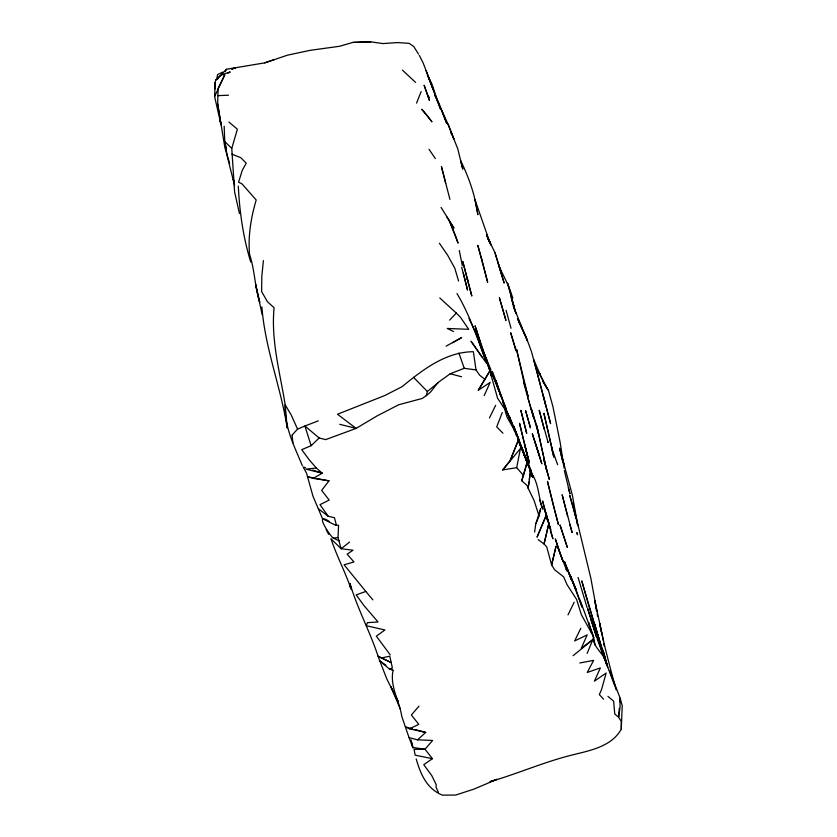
<?xml version="1.0" encoding="UTF-8"?>
<svg xmlns="http://www.w3.org/2000/svg" width="837" height="837" viewBox="0 0 837 837"><rect width="100%" height="100%" fill="white"/><g stroke="black" fill="none" stroke-linecap="round" stroke-linejoin="round"><path stroke-width="1.26" d="M229.662 163.466L224.871 147.657L217.683 103.819L218.112 88.387L224.755 74.901L222.025 74.524L215.747 80.007L217.976 78.762M214.67 89.057L214.795 82.528M217.683 103.819L220.947 124.41L214.617 96.569L215.329 81.116M490.315 781.58C517.517 773.765 543.558 762.183 571.043 755.277C588.945 750.716 611.408 747.002 621.232 729.215L622.247 705.853L620.133 698.152L609.472 670.458M619.317 708.343L618.606 717.246L621.295 721.327L621.316 728.922M619.83 701.971L620.133 698.152L620.008 707.799L618.606 717.246L614.766 714.003L613.605 701.134L607.924 696.363M341.098 548.674L338.033 537.48L338.577 525.238L335.491 525.186L322.58 518.804L312.986 496.278L306.53 473.177L303.151 466.973L305.536 467.747M391.015 668.889L393.055 670.343C389.665 686.424 399.427 700.789 401.77 716.294C405.338 726.914 408.885 737.491 412.955 747.922L411.93 743.13M529.005 482.06L528.147 488.233L534.111 500.568L539.049 515.906L535.889 523.669L540.639 508.708L539.049 515.906M529.34 479.58L530.721 469.693L517.454 436.705L520.76 446.069L513.772 426.106L528.743 466.45L522.926 451.76M534.623 532.06L535.732 524.077M263.414 260.61L261.824 276.137L261.625 291.548L267.432 301.749L274.097 307.744C270.864 340.659 280.06 372.674 285.176 404.805C284.214 426.619 294.216 446.09 302.335 465.654M516.68 467.674L520.415 448.559L502.713 469.944L516.68 467.674L523.512 475.5L521.702 480.7L526.986 485.418L528.147 488.233L530.721 469.693L532.855 476.567L529.225 467.58M214.921 87.843L215.402 85.437M216.626 79.41L217.61 74.598L222.684 72.118M546.08 514.148L550.788 530.051L544.291 508.321L548.873 523.324L544.04 543.987L546.687 546.791L551.625 564.933L554.596 569.756L563.657 576.86L566.931 584.467L576.588 599.407L581.401 614.756L593.255 636.183M548.873 523.324L544.04 543.987L538.17 539.635M239.466 213.581L234.611 192.008L231.765 148.421L237.384 129.201L228.899 122.056M292.155 434.999L297.574 429.13L304.909 426.012L319.169 437.992L325.677 439.624L356.123 428.387L377.152 415.863L398.715 404.752L422.11 398.485L426.295 395.671L427.383 391.475L438.19 382.666M523.512 475.5L527.184 462.118L521.169 447.24M521.702 480.7L527.184 462.118M502.252 412.578L496.697 426.88L502.974 433.221M546.09 515.676L537.113 536.977L546.09 515.676L547.408 519.128M416.554 103.118L421.147 91.568M502.713 469.944L510.131 460.622L518.731 439.195L509.147 416.742L517.057 435.366M587.124 653.415L592.858 639.604L581.296 648.256L587.197 634.885L574.653 640.943L580.815 628.263M510.131 460.622L518.731 439.195L520.415 446.33M484.184 395.577L490.158 382.415L478.293 390.272L490.022 370.707L475.071 325.802L480.312 344.279M214.617 96.569L224.755 74.901M489.457 417.966L495.63 405.328M567.999 614.892L574.172 602.232M498.224 263.822C502.472 275.478 510.141 285.522 511.428 298.213L511.888 299.154L507.588 283.147L512.673 297.648L511.888 299.154L514.922 310.464L511.731 299.374M478.293 390.272L490.022 370.707C479.214 344.97 471.513 317.704 456.981 293.599M225.205 71.448L226.524 69.251L264.691 62.869L287.53 55.158L310.056 50.346L339.571 46.276L352.932 42.405L370.697 41.85L383.011 43.576L397.46 42.582L409.084 43.336L413.74 46.485L418.469 54.06M316.376 478.45L328.993 480.836L321.67 490.409L329.182 500.066L319.985 504.659L328.25 516.272L334.465 517.705L336.286 524.747L335.491 525.186M418.981 706.177L411.365 714.986L418.772 724.34L409.544 728.839L405.432 726.903L412.589 728.849M449.668 320.1L456.301 313.069L460.486 317.296L468.72 329.307L447.261 328.449L453.487 331.515M215.747 80.007L226.524 69.251M313.854 477.969L307.545 476.776L313.247 478.387L322.214 473.177L316.396 468.04L309.575 460.266L301.707 449.668L311.134 445.702L319.169 437.992M409.011 737.617L417.569 739.835L425.709 732.427L414.974 729.508M426.295 395.671L430.595 392.009L437.981 382.593L450.212 373.752L464.232 368.311L476.023 369.912L479.664 375.206L485.219 379.632M476.023 369.912L473.376 351.718C445.608 351.875 422.601 369.902 402.126 386.642L384.842 395.503L337.499 414.242L356.123 428.387L339.77 424.328M573.157 655.653L592.858 639.604M341.193 548.706L349.604 542.031M411.082 739.918L412.787 747.483L424.997 749.241L432.426 758.667L423.773 764.694L431.735 775.543L436.161 784.531L436.129 787.387L438.358 792.221M452.691 342.751L461.626 337.593L446.1 346.152M228.02 73.185L230.248 71.951L222.025 74.524M511.428 298.213L512.673 297.648M318.29 420.854L304.909 426.012L311.134 445.702M381.39 657.966L391.339 662.611L378.083 656.239L379.778 660.843L389.446 669.056L392.396 667.989L389.78 656.208L381.39 657.966L378.083 656.239C369.996 631.506 357.273 608.415 350.044 583.546L351.31 589.677M372.852 599.867L365.811 591.466L356.164 594.887L364.179 605.831L378.031 621.964L367.37 622.676L366.313 625.71L384.926 629.968L376.336 636.172L390.209 654.827M264.691 62.869L274.379 59.584M231.943 69.052L235.417 67.902L231.692 68.979M490.147 781.57L497.094 779.299L473.763 789.176L455.684 795.056L442.365 795.15C426.504 788.548 420.645 774.089 416.188 759.002M579.8 662.988L593.632 660.351L587.26 672.467L600.37 667.926L594.416 681.161L606.176 673.021L601.51 689.667L599.344 694.584L603.55 699.198M329.433 521.566C312.703 510.204 330.72 536.799 333.325 538.118L338.033 537.48M316.396 468.04L305.871 469.107L322.214 473.177L312.682 470.07M217.735 95.648L228.501 95.219M352.932 42.405L370.697 41.85M417.569 739.835L432.624 740.473L424.997 749.241L414.106 749.335L415.142 755.173L432.426 758.667M313.247 478.387L328.993 480.836M409.544 728.839L425.709 732.427M450.212 373.752L461.532 376.765M389.446 669.056L393.055 670.343M231.943 154.165L240.711 157.67L246.245 163.152L242.207 170.434L238.587 182.184L241.977 183.847L256.206 200.001C251.006 217.474 247.951 236.034 249.531 254.291C254.814 269.912 254.71 286.61 259.752 302.293L255.641 284.549L262.211 314.775M333.325 538.118L339.372 540.943M385.909 665.227L379.778 660.843L386.882 679.131L398.109 701.448L390.837 686.675L400.379 709.138M318.395 508.77L328.25 516.272M456.301 313.069L439.791 297.982M402.409 70.078L415.56 82.413M231.765 148.421L224.745 141.516L224.159 126.167M413.488 377.278L427.383 391.475M365.811 591.466L344.112 564.818L353.957 561.951L347.156 554.199L353.015 550.223L341.14 548.716L331.002 538.819C336.516 555.517 344.802 571.064 350.567 587.647L349.876 583.849L350.567 587.647M427.833 95.502L429.318 97.374M481.913 356.928L471.022 341.172L486.391 363.132L476.692 335.135L468.992 318.437M439.404 243.253L447.649 255.243L454.868 268.374L458.55 281.033M429.036 149.321L435.345 158.57M446.498 216.48L453.957 228.103L441.068 207.388M447.994 124.043L453.769 138.775L447.994 124.043L440.932 108.674L446.749 123.562L439.373 104.259L434.706 94.759L440.618 109.333L431.651 83.47L427.435 75.016L434.56 93.074L423.323 63.35L419.295 55.347M537.584 370.257L547.848 389.686L542.753 381.327M537.563 370.404L540.106 374.589L533.671 359.376L550.589 423.564L531.495 351.676L525.866 336.39L517.936 319.546M542.889 381.013L548.528 390.607L552.975 406.813L560.204 442.7L564.065 468.029M326.148 529.528L328.638 534.351M593.025 637.94C593.914 648.968 605.486 654.168 606.773 665.216L601.416 650.035L614.693 685.785M540.106 374.589L539.499 373.344L543.485 381.515M530.878 472.424C539.185 483.409 538.107 497.251 542.899 509.451M488.264 239.068L487.845 237.917L494.981 252.753L504.167 283.073L498.601 265.026M517.454 318.573L522.361 328.815L513.311 305.798L515.99 313.593L511.962 299.824M531.244 473.24L533.2 477.372L521.733 447.565L528.095 465.393M520.645 446.916L524.809 456.134M487.845 237.917L491.078 245.147L486.569 234.883M297.574 429.13L291.234 415.026L285.176 404.805L287.185 427.916C280.887 387.144 264.973 348.265 261.897 306.928M512.443 424.338L505.841 409.513L514.807 431.411M505.025 408.226L510.706 421.283M490.2 243.368L486.611 235.061L490.2 243.368L474.914 199.614L477.864 214.753C475.311 195.837 468.982 177.622 460.612 160.547M576.149 589.991L567.434 569.401L576.149 589.991L582.102 607.191L570.248 575.396L576.149 589.991L570.886 576.986M506.814 410.925L515.268 431.61L507.034 417.14L504.606 408.864L497.586 398.266L486.747 359.805L482.52 349.615L490.932 369.839M500.798 396.466L495.933 380.73L500.223 394.227L506.197 409.105L492.501 371.607M526.965 461.972L528.325 465.341M566.147 569.139L566.858 570.939L560.403 554.24M516.366 435.585L509.409 416.271M518.616 441.549L519.965 445.138M502.566 401.906L504.502 407.033M557.871 547.754L563.071 561.522L555.308 538.913L560.215 553.885M426.085 70.528L432.855 88.586M579.999 599.857L593.674 637.355L595.076 645.118M497.607 386.568L503.1 401.488M597.252 638.976L602.284 652.755M521.461 446.937L526.536 460.81M524.37 454.847L526.525 460.779M531.056 473.585L532.206 476.745L530.355 471.043M552.326 449.772L543.914 413.311L553.843 457.148L551.416 447.251L557.62 464.713M458.917 353.068L464.232 368.311M539.509 499.783L542.376 508.111M516.01 432.29L520.771 446.09M530.219 470.886L532.196 476.64M593.674 637.355L588.557 622.404L591.644 633.159M480.93 345.126L482.049 348.485L476.075 329.38L480.553 343.913M605.005 660.037L587.584 608.436L595.902 635.011M532.175 476.567L525.657 456.95L527.456 462.84M596.216 635.953L596.823 637.825L590.891 619.443M539.593 456.144L532.322 433.754L541.842 463.834L534.717 441.172M578.085 577.488L587.051 607.505M536.915 426.326L546.948 471.649L536.915 426.326L531.349 409.021L538.589 434.068L536.36 424.6M502.148 275.363L494.981 252.753M605.287 659.483L594.437 623.732L603.372 653.038M550.338 530.679L552.912 538.746L542.596 500.955L547.21 519.955M557.191 545.85L557.432 546.613M511.805 298.966L513.97 305.882M544.196 429.287L539.206 410.308L548.13 442.658L547.921 441.894M529.539 403.685L533.943 418.699L527.98 398.088M587.208 600.349L598.633 638.045L581.757 580.857L586.863 599.135M463.342 273.113L467.548 290.115L461.679 267.244M250.734 262.065C243.211 237.488 239.539 211.803 238.325 186.159M569.955 524.862L572.11 532.562L562.14 494.74L567.601 516.262M607.474 666.21L602.964 650.077L607.756 667.173M523.46 381.965L529.204 402.471M445.682 183.24L441.423 166.5L449.919 199.352M568.302 487.814L569.966 493.809L564.326 470.509M506.082 310.265L511.02 328.303M554.628 510.58L558.373 524.37L547.461 481.411L554.282 509.325M543.035 394.928L545.546 404.543M525.333 447.628L529.361 463.049L519.526 423.271L525.029 446.466M460.915 161.771L462.767 169.116L457.808 148.976L450.881 131.472L451.216 133.805M221.313 125.058L219.786 119.032L220.947 124.41M490.022 370.707L491.246 375.928M233.868 181.493L233.303 179.076L233.962 182.32M226.388 148.829L224.745 141.516L227.34 156.686L234.611 185.552M601.782 633.473L599.648 623.303C604.241 645.745 610.131 667.821 616.137 689.887M603.916 643.632L604.45 646.174L603.99 643.643M562.265 460.381L560.194 450.212L564.096 465.267L559.629 448.14L572.414 495.347L577.781 525.678L572.77 503.403L590.859 578.252L596.854 611.094M459.293 250.556L462.348 265.685M603.529 641.121L594.866 600.809L596.53 611.01M597.21 613.626L597.555 616.158M292.071 435.23L292.898 442.815M556.019 546.362L551.625 564.933L556.019 546.362M427.215 115.506L421.754 109.249L431.965 121.836L427.215 115.506M521.294 326.304L518.762 321.607L527.373 340.68L521.294 326.304M455.454 235.49L449.281 220.623L458.069 243.148L455.454 235.49M497.283 386.223L491.141 371.356L498.758 390.513L497.283 386.223M571.64 580.313L564.567 561.763L571.64 580.313M429.391 100.294L424.181 85.343L429.391 100.294M567.277 547.252L560.047 525.102L567.277 547.252M515.456 348.59L510.685 332.749L516.063 350.776L515.456 348.59M530.417 427.707L525.626 410.789L530.417 427.707M574.067 510.225L569.683 495.211L576.013 517.946L574.067 510.225M577.509 534.613L576.986 532.771L577.509 534.613M501.614 305.453L499.386 297.763L505.946 320.477L501.614 305.453M528.032 396.299L523.732 381.274L516.544 349.374L528.032 396.299M549.302 479.329L543.611 458.812L549.302 479.329M481.819 259.48L477.791 245.356L487.657 282.257L481.819 259.48M467.852 280.981L467.004 277.821L471.817 296.036L462.746 261.416L467.852 280.981M526.661 433.231L520.865 410.454L526.661 433.231M528.911 461.574L524.757 445.054L528.911 461.574"/></g></svg>
